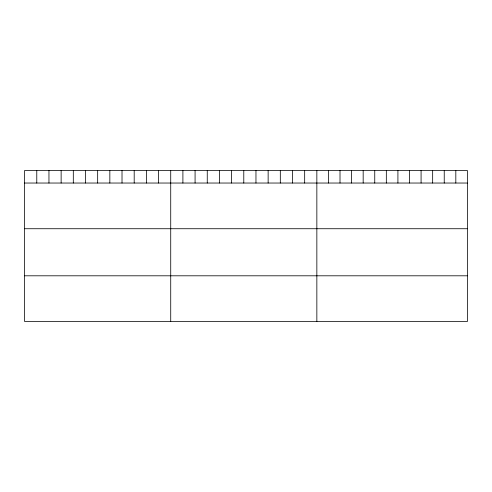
<?xml version="1.0" encoding="UTF-8"?>
<svg xmlns="http://www.w3.org/2000/svg" width="492" height="492" viewBox="0 0 492 492"><rect width="100%" height="100%" fill="white"/><g stroke="black" fill="none" stroke-linecap="round" stroke-linejoin="round"><path stroke-width="0.74" d="M467.4 183.036L467.4 321.497L24.6 321.497L24.6 170.503L467.4 170.503L467.4 183.036L24.6 183.036M24.6 228.731L467.4 228.731M24.6 275.803L467.4 275.803M455.82 170.503L455.82 183.036M444.239 170.503L444.239 183.036M432.659 170.503L432.659 183.036M421.078 170.503L421.078 183.036M409.498 170.503L409.498 183.036M397.917 170.503L397.917 183.036M386.331 170.503L386.331 183.036M374.75 170.503L374.75 183.036M363.17 170.503L363.17 183.036M351.589 170.503L351.589 183.036M340.009 170.503L340.009 183.036M328.428 170.503L328.428 183.036M316.848 170.503L316.848 321.497M304.671 170.503L304.671 183.036M292.494 170.503L292.494 183.036M280.317 170.503L280.317 183.036M268.14 170.503L268.14 183.036M255.963 170.503L255.963 183.036M243.786 170.503L243.786 183.036M231.609 170.503L231.609 183.036M219.432 170.503L219.432 183.036M207.255 170.503L207.255 183.036M195.078 170.503L195.078 183.036M182.901 170.503L182.901 183.036M170.724 170.503L170.724 321.497M158.547 170.503L158.547 183.036M146.37 170.503L146.37 183.036M134.193 170.503L134.193 183.036M122.016 170.503L122.016 183.036M109.839 170.503L109.839 183.036M97.662 170.503L97.662 183.036M85.485 170.503L85.485 183.036M73.308 170.503L73.308 183.036M61.131 170.503L61.131 183.036M48.954 170.503L48.954 183.036M36.777 170.503L36.777 183.036"/></g></svg>
